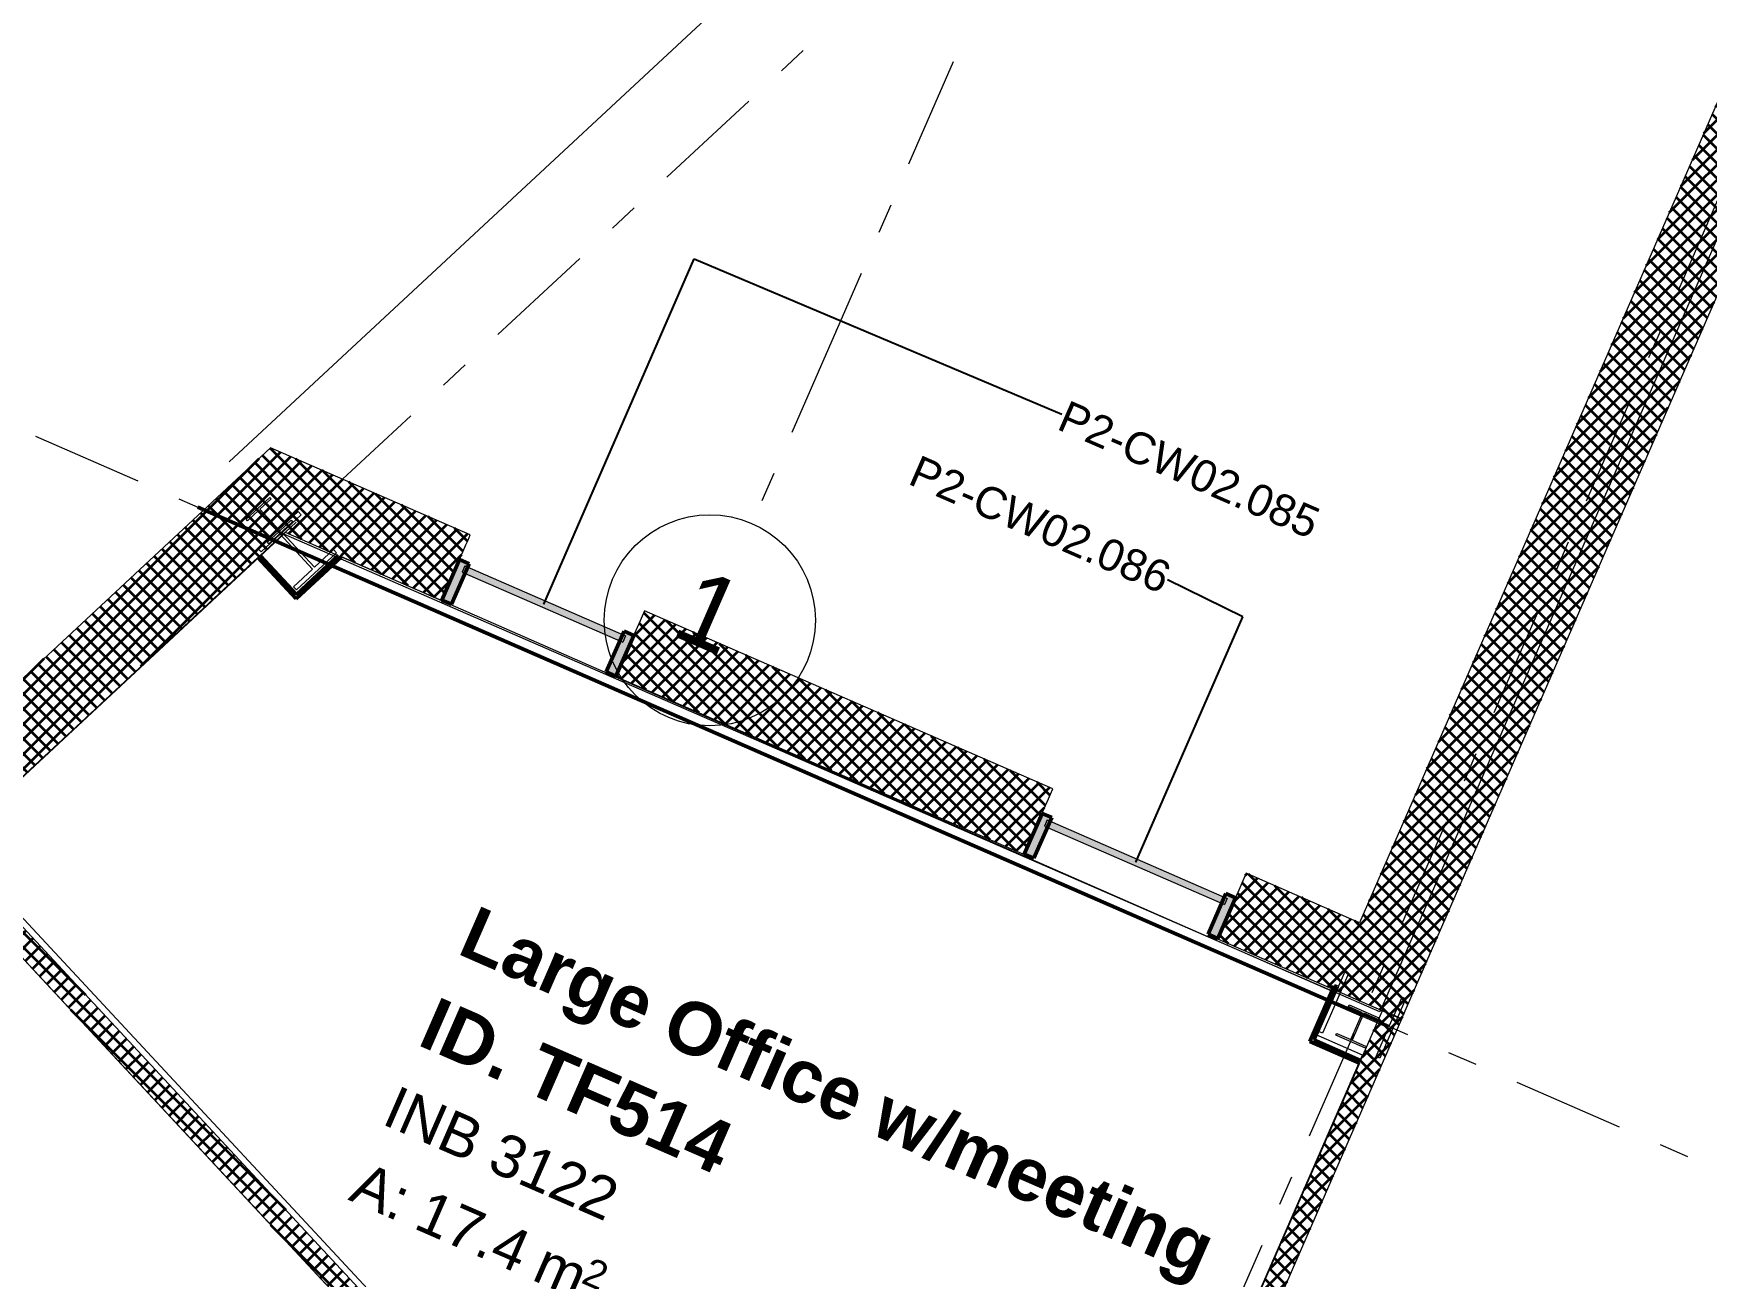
# Model space of a CAD drawing. Header units: millimetres. Extents: x -35034 to 431752, y -71616 to 25069.
# Drawn here: x -4337 to 3589, y -7780 to -1891 of the extents above; entities that cross this region are included whole.
import ezdxf
from ezdxf.enums import TextEntityAlignment as Align

# ---------------------------------------------------------------- set-up
doc = ezdxf.new("R2010")
doc.units = ezdxf.units.MM
doc.header["$MEASUREMENT"] = 0
doc.linetypes.add('Double Dashed', pattern=[1093.611073, 529.166651, -211.666656, 141.111112, -211.666656])
for name, color, linetype in [('A-15-MG_Structural_Grid', 7, 'Continuous'), ('COLUMN.IFC Import', 7, 'Continuous'), ('New_A-15-MG_Structural_Grid_Phase_2', 7, 'Continuous'), ('New_A-20-M_Floor_Slab', 7, 'Continuous'), ('New_A-25-M_Curtain_Wall', 7, 'Continuous'), ('New_A-25-M_Wall_Ext', 7, 'Continuous'), ('New_A-25-M_Wall_Int', 7, 'Continuous'), ('New_A-35-M_FFE-Zone', 7, 'Continuous'), ('New_ArchiCAD Windows', 7, 'Continuous')]:
    doc.layers.add(name, color=color, linetype=linetype)
for name, color, linetype, lineweight, true_color in [('A-15-MG_Structural_Grid_Pen_No__163', 7, 'Continuous', 0, 0x750077), ('A-25-M_Curtain_Wall_Pen_No__46', 7, 'Continuous', 35, 0x444444), ('New_A-15-MG_Structural_Grid_Phase_2_Pen_No__222', 7, 'Continuous', 13, 0x65af33), ('New_A-25-M_Curtain_Wall_Pen_No__27', 7, 'Continuous', 50, 0x2a2a2a), ('New_A-25-M_Wall_Int_Pen_No__27', 7, 'Continuous', 50, 0x2a2a2a), ('New_A-35-M_FFE-Zone_Pen_No__74', 7, 'Continuous', 20, 0x606060)]:
    doc.layers.add(name, color=color, linetype=linetype, lineweight=lineweight, true_color=true_color)
for name, color, linetype, lineweight in [('A-25-M_Curtain_Wall_Pen_No__85', 8, 'Continuous', 20), ('COLUMN.IFC Import_Pen_No__2', 8, 'Continuous', 15), ('New_A-20-M_Floor_Slab_Pen_No__89', 8, 'Continuous', 20), ('New_A-25-M_Curtain_Wall_Pen_No__1', 7, 'Continuous', 13), ('New_A-25-M_Curtain_Wall_Pen_No__155', 5, 'Continuous', 35), ('New_A-25-M_Wall_Ext_Pen_No__1', 7, 'Continuous', 13), ('New_A-25-M_Wall_Ext_Pen_No__155', 5, 'Continuous', 35), ('New_A-25-M_Wall_Int_Pen_No__1', 7, 'Continuous', 13), ('New_A-25-M_Wall_Int_Pen_No__155', 5, 'Continuous', 35), ('New_A-95-P_Drawing_Pen_No__1', 7, 'Continuous', 13), ('New_A-95-P_Drawing_Pen_No__156', 5, 'Continuous', 50), ('New_ArchiCAD Windows_Pen_No__1', 7, 'Continuous', 13), ('New_ArchiCAD Zone Stamps_Pen_No__6', 7, 'Continuous', 35)]:
    doc.layers.add(name, color=color, linetype=linetype, lineweight=lineweight)
doc.styles.add('GENERATED_STYLE_2', font='')
doc.styles.add('GENERATED_STYLE_3', font='')
doc.styles.add('GENERATED_STYLE_4', font='')
doc.styles.get('GENERATED_STYLE_2').set_extended_font_data('Arial', bold=True)
doc.styles.get('GENERATED_STYLE_3').set_extended_font_data('Arial')
doc.styles.get('GENERATED_STYLE_4').set_extended_font_data('Swis721 BT')
doc.linetypes.add('Double Slash', pattern='A,0,[1,EC-MA-00-03-DR-A-00370 Phase 2 Hub Third Floor GA-S2-P201.Shx,S=15.679012,R=0,X=0,Y=0],-1975.555563,0', length=1975.555563)
doc.dimstyles.new('GENERATED_STYLE__2', dxfattribs={"dimtxt": 0.18, "dimasz": 273.6, "dimexe": 0.18, "dimexo": 0.0625, "dimgap": 0.09, "dimtad": 0, "dimtih": 1, "dimtoh": 1, "dimdec": 4, "dimzin": 0, "dimdsep": 46, "dimcen": 0.09, "dimadec": 0, "dimazin": 0, "dimtfac": 1, "dimtdec": 4, "dimtmove": 0, "dimatfit": 3, "dimldrblk": 'ARROWHEAD_5', "dimfxl": 1, "dimtolj": 1, "dimtzin": 0, "dimarcsym": 0})
pattern_1 = [(45, (0, 0), (-35.35534, 35.35534), []), (135, (0, 0), (35.35534, 35.35534), [])]

# ---------------------------------------------------------------- blocks, each defined once
blk = doc.blocks.new('Large Office w_meeting_INB 3121_4_3', base_point=(-5041.7, -9531.7))
at = {"layer": 'New_A-35-M_FFE-Zone_Pen_No__74', "linetype": 'Continuous'}
for p, q in [((-4818.3, -5810), (-7656, -8450.7)), ((-2095.6, -8735.7), (-4818.3, -5810)), ((-7656, -8450.7), (-4934.2, -11375.7)), ((-4934.2, -11375.7), (-2095.6, -8735.7))]:
    blk.add_line(p, q, dxfattribs=at)
at = {"layer": 'New_ArchiCAD Zone Stamps_Pen_No__6'}
for tag, height, style, p in [('ROOM_NAME', 250, 'GENERATED_STYLE_2', (-6311.3, -7781.6)), ('zoneNameLine2', 250, 'GENERATED_STYLE_2', (-6499.7, -8213.7)), ('ROOM_NUMBER', 200, 'GENERATED_STYLE_3', (-6688.2, -8634.4)), ('measuredAreaCode', 200, 'GENERATED_STYLE_3', (-6845.2, -8994.5)), ('DUMMY_649', 200, 'GENERATED_STYLE_3', (-6537.8, -9128.6)), ('DUMMY_650', 200, 'GENERATED_STYLE_3', (-6048.5, -9342)), ('DUMMY_651', 133.3, 'GENERATED_STYLE_3', (-5769.2, -9448.5))]:
    blk.add_attdef(tag, text='', height=height, rotation=336.44041, dxfattribs=dict(at, style=style)).set_placement(p, align=Align.TOP_LEFT)
blk = doc.blocks.new('Large Office w_meeting_INB 3122_6_3', base_point=(-967.3, -7768.2))
at = {"layer": 'New_A-35-M_FFE-Zone_Pen_No__74', "linetype": 'Continuous'}
for p, q in [((-3272.8, -4375.6), (-4723.1, -5721.4)), ((-3092.5, -4569.4), (-3272.8, -4375.6)), ((-2878, -4369.8), (-3092.5, -4569.4)), ((1813.6, -6427.1), (-2878, -4369.8)), ((-4723.1, -5721.4), (-2001.1, -8646.4)), ((1725.6, -6629), (1813.6, -6427.1)), ((1958.3, -6730.5), (1725.6, -6629)), ((917.5, -9123.9), (1958.3, -6730.5)), ((-2001.1, -8646.4), (-1421.2, -8106.8)), ((-1421.2, -8106.8), (917.5, -9123.9))]:
    blk.add_line(p, q, dxfattribs=at)
at = {"layer": 'New_ArchiCAD Zone Stamps_Pen_No__6'}
for tag, height, style, p in [('ROOM_NAME', 250, 'GENERATED_STYLE_2', (-2236.9, -6018.1)), ('zoneNameLine2', 250, 'GENERATED_STYLE_2', (-2425.4, -6450.3)), ('ROOM_NUMBER', 200, 'GENERATED_STYLE_3', (-2613.8, -6871)), ('measuredAreaCode', 200, 'GENERATED_STYLE_3', (-2770.8, -7231.1)), ('DUMMY_649', 200, 'GENERATED_STYLE_3', (-2463.4, -7365.1)), ('DUMMY_650', 200, 'GENERATED_STYLE_3', (-1974.1, -7578.5)), ('DUMMY_651', 133.3, 'GENERATED_STYLE_3', (-1694.8, -7685.1))]:
    blk.add_attdef(tag, text='', height=height, rotation=336.44041, dxfattribs=dict(at, style=style)).set_placement(p, align=Align.TOP_LEFT)
blk = doc.blocks.new('Slab_3_3', base_point=(-21949.4, -20986.7))
at = {"layer": 'New_A-20-M_Floor_Slab_Pen_No__89', "linetype": 'Continuous', "flags": 128}
blk.add_lwpolyline([(19341.1, -30335.3), (2041.7, -22791.9), (9993.6, -4555.7), (6071.3, -2845.4), (6261, -2410.4), (4700.2, -1729.9), (4510.6, -2164.8), (4033.4, -1956.7), (2040.8, -6526.2), (-3151, -4262.3), (-10733.6, -11317.1), (-11116.4, -10905.7), (-21949.5, -20986.6), (-21949.4, -20986.7), (-35033.8, -33162.5)], dxfattribs=at)
blk = doc.blocks.new('Wall_141_3', base_point=(2145.4, -6558.2))
at = {"layer": 'New_A-25-M_Wall_Int_Pen_No__155', "linetype": 'Continuous'}
h = blk.add_hatch(dxfattribs=at)
h.set_pattern_fill('Grid_5x5_Diagonal_0003', color=256, style=0, pattern_type=2)
h.set_pattern_definition(pattern_1)
h.paths.add_polyline_path([(917.5, -9124), (925.3, -9143.7), (926.8, -9147.6), (936.6, -9172.7), (937.2, -9174), (949.6, -9205.6), (950.1, -9206.9), (959.9, -9231.9), (961.5, -9235.8), (969.2, -9255.6), (975.2, -9241.8), (2145.4, -6558.2), (2131.7, -6552.2), (2128.9, -6551), (2111.5, -6543.4), (2088.6, -6533.4), (2070.3, -6525.4), (2067.5, -6524.2), (2053.8, -6518.2)])
at = {"layer": 'New_A-25-M_Wall_Int_Pen_No__1', "linetype": 'Continuous', "flags": 128}
for points in [[(969.2, -9255.6), (2145.4, -6558.2)], [(2053.8, -6518.2), (1950.3, -6755.5)], [(2053.8, -6518.2), (2067.5, -6524.2)], [(2067.5, -6524.2), (2070.3, -6525.4)], [(2070.3, -6525.4), (2088.6, -6533.4)], [(2088.6, -6533.4), (2111.5, -6543.4)], [(2111.5, -6543.4), (2128.9, -6551)], [(2128.9, -6551), (2131.7, -6552.2)], [(2131.7, -6552.2), (2145.4, -6558.2)], [(1944.3, -6769.3), (917.5, -9124)]]:
    blk.add_lwpolyline(points, dxfattribs=at)
blk = doc.blocks.new('Wall_146_3', base_point=(-2096.2, -8735.1))
at = {"layer": 'New_A-25-M_Wall_Int_Pen_No__155', "linetype": 'Continuous'}
h = blk.add_hatch(dxfattribs=at)
h.set_pattern_fill('Grid_5x5_Diagonal_0003', color=256, style=0, pattern_type=2)
h.set_pattern_definition(pattern_1)
h.paths.add_polyline_path([(-4818.2, -5810.1), (-2096.2, -8735.1), (-2085.2, -8724.9), (-2083, -8722.8), (-2036.2, -8679.2), (-2034, -8677.2), (-2023, -8667), (-4745, -5742), (-4756, -5752.2), (-4758.2, -5754.2), (-4805, -5797.8), (-4807.2, -5799.9)])
at = {"layer": 'New_A-25-M_Wall_Int_Pen_No__1', "linetype": 'Continuous', "flags": 128}
for points in [[(-2023, -8667), (-4745, -5742)], [(-4818.2, -5810.1), (-2096.2, -8735.1)]]:
    blk.add_lwpolyline(points, dxfattribs=at)
blk = doc.blocks.new('Wall_148_3', base_point=(-3091.7, -4548.3))
at = {"layer": 'New_A-25-M_Wall_Int_Pen_No__155', "linetype": 'Continuous'}
h = blk.add_hatch(dxfattribs=at)
h.set_pattern_fill('Grid_5x5_Diagonal_0003', color=256, style=0, pattern_type=2)
h.set_pattern_definition(pattern_1)
h.paths.add_polyline_path([(-3092.4, -4569.5), (-2878, -4369.9), (-2893, -4363.4), (-3091.7, -4548.3)])
at = {"layer": 'New_A-25-M_Wall_Int_Pen_No__27', "linetype": 'Continuous', "flags": 128}
for points in [[(-3092.4, -4569.5), (-2878, -4369.9)], [(-2893, -4363.4), (-3091.7, -4548.3)]]:
    blk.add_lwpolyline(points, dxfattribs=at)
blk = doc.blocks.new('Wall_149_3', base_point=(-3091.7, -4548.3))
at = {"layer": 'New_A-25-M_Wall_Int_Pen_No__155', "linetype": 'Continuous'}
h = blk.add_hatch(dxfattribs=at)
h.set_pattern_fill('Grid_5x5_Diagonal_0003', color=256, style=0, pattern_type=2)
h.set_pattern_definition(pattern_1)
h.paths.add_polyline_path([(-3091.7, -4548.3), (-3263.7, -4363.5), (-3274.6, -4373.7), (-3092.4, -4569.5)])
at = {"layer": 'New_A-25-M_Wall_Int_Pen_No__27', "linetype": 'Continuous', "flags": 128}
for points in [[(-3274.6, -4373.7), (-3092.4, -4569.5)], [(-3091.7, -4548.3), (-3263.7, -4363.5)]]:
    blk.add_lwpolyline(points, dxfattribs=at)
blk = doc.blocks.new('Wall_150_3', base_point=(1709.2, -6666.8))
at = {"layer": 'New_A-25-M_Wall_Int_Pen_No__155', "linetype": 'Continuous'}
h = blk.add_hatch(dxfattribs=at)
h.set_pattern_fill('Grid_5x5_Diagonal_0003', color=256, style=0, pattern_type=2)
h.set_pattern_definition(pattern_1)
h.paths.add_polyline_path([(1709.2, -6666.8), (1944.3, -6769.3), (1950.3, -6755.5), (1729, -6659)])
at = {"layer": 'New_A-25-M_Wall_Int_Pen_No__27', "linetype": 'Continuous', "flags": 128}
for points in [[(1709.2, -6666.8), (1944.3, -6769.3)], [(1950.3, -6755.5), (1729, -6659)]]:
    blk.add_lwpolyline(points, dxfattribs=at)
blk = doc.blocks.new('Wall_151_3', base_point=(1709.2, -6666.8))
at = {"layer": 'New_A-25-M_Wall_Int_Pen_No__155', "linetype": 'Continuous'}
h = blk.add_hatch(dxfattribs=at)
h.set_pattern_fill('Grid_5x5_Diagonal_0003', color=256, style=0, pattern_type=2)
h.set_pattern_definition(pattern_1)
h.paths.add_polyline_path([(1729, -6659), (1838.4, -6408), (1824.7, -6402), (1709.2, -6666.8)])
at = {"layer": 'New_A-25-M_Wall_Int_Pen_No__27', "linetype": 'Continuous', "flags": 128}
for points in [[(1824.7, -6402), (1709.2, -6666.8)], [(1729, -6659), (1838.4, -6408)], [(1838.4, -6408), (1824.7, -6402)]]:
    blk.add_lwpolyline(points, dxfattribs=at)
blk = doc.blocks.new('Wall_192_3', base_point=(3768.4, -1922.9))
at = {"layer": 'New_A-25-M_Wall_Ext_Pen_No__155', "linetype": 'Continuous'}
h = blk.add_hatch(dxfattribs=at)
h.set_pattern_fill('Grid_5x5_Diagonal_0003', color=256, style=0, pattern_type=2)
h.set_pattern_definition(pattern_1)
h.paths.add_polyline_path([(3768.4, -1922.9), (1945.5, -6103.4), (1945.9, -6104.3), (1976.1, -6173.4), (2034.8, -6308.1), (2045.4, -6332.4), (2046.5, -6335.1), (2054.4, -6353), (2054.6, -6353.6), (2056.3, -6357.3), (2134.6, -6537.1), (2134.8, -6537.5), (2135.8, -6539.8), (2136.4, -6541.3), (2144.6, -6560), (2150.6, -6546.3), (4103, -2068.8), (4089.3, -2062.8), (4086.5, -2061.6), (3954.5, -2004.1), (3951.8, -2002.9), (3951.3, -2002.7), (3769.1, -1923.2)])
at = {"layer": 'New_A-25-M_Wall_Ext_Pen_No__1', "linetype": 'Continuous', "flags": 128}
for points in [[(3768.4, -1922.9), (1945.5, -6103.4)], [(3768.4, -1922.9), (3769.1, -1923.2)], [(3769.1, -1923.2), (3951.3, -2002.7)], [(3951.3, -2002.7), (3951.8, -2002.9)], [(3951.8, -2002.9), (3954.5, -2004.1)], [(3954.5, -2004.1), (4086.5, -2061.6)], [(2150.6, -6546.3), (4103, -2068.8)], [(4086.5, -2061.6), (4089.3, -2062.8)], [(4089.3, -2062.8), (4103, -2068.8)], [(2144.6, -6560), (2150.6, -6546.3)]]:
    blk.add_lwpolyline(points, dxfattribs=at)
blk = doc.blocks.new('Standard grid marker')
at = {"layer": 'A-15-MG_Structural_Grid_Pen_No__163', "linetype": 'Double Dashed'}
for p, q in [((1000, 0), (29726, 0)), ((29726, 0), (30726, 0))]:
    blk.add_line(p, q, dxfattribs=at)
at = {"layer": 'A-15-MG_Structural_Grid_Pen_No__163', "linetype": 'Continuous'}
blk.add_circle((31226, 0), 500, dxfattribs=at)
at = {"layer": 'A-15-MG_Structural_Grid_Pen_No__163', "linetype": 'Double Dashed'}
blk.add_point((29726, 0), dxfattribs=at)
blk.add_point((29726, 0), dxfattribs=at)
at = {"layer": 'A-15-MG_Structural_Grid_Pen_No__163', "style": 'GENERATED_STYLE_4'}
for tag, p in [('AC_MarkerText_1_0', (-500, 41.2)), ('AC_MarkerText_1_1', (31226, 41.2))]:
    blk.add_attdef(tag, text='', height=350, rotation=90, dxfattribs=at).set_placement(p, align=Align.MIDDLE_CENTER)
blk = doc.blocks.new('Standard grid marker[40]_3', base_point=(3387.7, 1823.7))
at = {"layer": 'New_A-15-MG_Structural_Grid_Phase_2_Pen_No__222', "linetype": 'Double Dashed'}
blk.add_line((1453.1, 23.4), (-32481.8, -31555.5), dxfattribs=at)
at = {"layer": 'New_A-15-MG_Structural_Grid_Phase_2_Pen_No__222', "style": 'GENERATED_STYLE_4'}
blk.add_attdef('AC_MarkerText_1', text='', height=350, rotation=336.44041, dxfattribs=at).set_placement((2844, 3183), align=Align.MIDDLE_CENTER)
blk = doc.blocks.new('Column 25')
at = {"layer": 'COLUMN.IFC Import_Pen_No__2', "linetype": 'Continuous'}
for p, q in [((-76.45, 78.8), (76.45, 78.8)), ((-76.45, 69.4), (-76.45, 78.8)), ((-3.25, 69.4), (-76.45, 69.4)), ((-3.25, -69.4), (-3.25, 69.4)), ((3.25, 69.4), (3.25, -69.4)), ((76.45, 69.4), (3.25, 69.4)), ((76.45, 78.8), (76.45, 69.4)), ((-76.45, -69.4), (-3.25, -69.4)), ((-76.45, -78.8), (-76.45, -69.4)), ((76.45, -78.8), (-76.45, -78.8)), ((3.25, -69.4), (76.45, -69.4)), ((76.45, -69.4), (76.45, -78.8))]:
    blk.add_line(p, q, dxfattribs=at)
blk = doc.blocks.new('Column 48')
at = {"layer": 'COLUMN.IFC Import_Pen_No__2', "linetype": 'Continuous'}
for p, q in [((-76.45, 78.8), (76.45, 78.8)), ((-76.45, 69.4), (-76.45, 78.8)), ((-3.25, 69.4), (-76.45, 69.4)), ((-3.25, -69.4), (-3.25, 69.4)), ((3.25, 69.4), (3.25, -69.4)), ((76.45, 69.4), (3.25, 69.4)), ((76.45, 78.8), (76.45, 69.4)), ((-76.45, -69.4), (-3.25, -69.4)), ((-76.45, -78.8), (-76.45, -69.4)), ((76.45, -78.8), (-76.45, -78.8)), ((3.25, -69.4), (76.45, -69.4)), ((76.45, -69.4), (76.45, -78.8))]:
    blk.add_line(p, q, dxfattribs=at)
blk = doc.blocks.new('Column 73')
at = {"layer": 'COLUMN.IFC Import_Pen_No__2', "linetype": 'Continuous'}
for p, q in [((-153.7, 157.25), (153.7, 157.25)), ((-153.7, 138.55), (-153.7, 157.25)), ((-6, 138.55), (-153.7, 138.55)), ((-6, -138.55), (-6, 138.55)), ((6, 138.55), (6, -138.55)), ((153.7, 138.55), (6, 138.55)), ((153.7, 157.25), (153.7, 138.55)), ((-153.7, -138.55), (-6, -138.55)), ((-153.7, -157.25), (-153.7, -138.55)), ((153.7, -157.25), (-153.7, -157.25)), ((6, -138.55), (153.7, -138.55)), ((153.7, -138.55), (153.7, -157.25))]:
    blk.add_line(p, q, dxfattribs=at)
blk = doc.blocks.new('Column 98')
at = {"layer": 'COLUMN.IFC Import_Pen_No__2', "linetype": 'Continuous'}
for p, q in [((-129.4, 133.35), (129.4, 133.35)), ((-129.4, 112.85), (-129.4, 133.35)), ((-6.4, 112.85), (-129.4, 112.85)), ((-6.4, -112.85), (-6.4, 112.85)), ((6.4, 112.85), (6.4, -112.85)), ((129.4, 112.85), (6.4, 112.85)), ((129.4, 133.35), (129.4, 112.85)), ((-129.4, -112.85), (-6.4, -112.85)), ((-129.4, -133.35), (-129.4, -112.85)), ((129.4, -133.35), (-129.4, -133.35)), ((6.4, -112.85), (129.4, -112.85)), ((129.4, -112.85), (129.4, -133.35))]:
    blk.add_line(p, q, dxfattribs=at)
blk = doc.blocks.new('ARROWHEAD_5')
at = {"color": 0, "linetype": 'Continuous', "lineweight": 0}
blk.add_line((0, 0), (-1, 0), dxfattribs=at)
blk.add_solid([(-1, 0.2679), (0, 0), (-1, -0.2679), (-1, 0.2679)], dxfattribs=at)
blk = doc.blocks.new('Curtain Wall_13_3')
at = {"layer": 'New_A-25-M_Curtain_Wall_Pen_No__155', "linetype": 'Continuous'}
for points in [[(402.7, -5798.3), (486.6, -5605.8), (440.8, -5585.8), (356.8, -5778.3)], [(1273.5, -6178), (1357.4, -5985.5), (1311.6, -5965.5), (1227.6, -6158)]]:
    blk.add_hatch(color=256, dxfattribs=at).paths.add_polyline_path(points)
at = {"layer": 'New_A-25-M_Curtain_Wall_Pen_No__155', "linetype": 'Continuous', "lineweight": 0, "true_color": 0x00003f}
blk.add_hatch(color=178, dxfattribs=at).paths.add_polyline_path([(452.9, -5645.6), (1305.3, -6017.3), (1318.1, -5988), (465.7, -5616.3)])
at = {"layer": 'New_A-25-M_Curtain_Wall_Pen_No__1', "linetype": 'Continuous'}
for p, q in [((465.7, -5616.3), (452.9, -5645.6)), ((465.7, -5616.3), (1318.1, -5988)), ((452.9, -5645.6), (1305.3, -6017.3)), ((1318.1, -5988), (1305.3, -6017.3))]:
    blk.add_line(p, q, dxfattribs=at)
at = {"layer": 'New_A-25-M_Curtain_Wall_Pen_No__27', "linetype": 'Continuous'}
for p, q in [((440.8, -5585.8), (356.8, -5778.3)), ((486.6, -5605.8), (402.7, -5798.3)), ((440.8, -5585.8), (486.6, -5605.8)), ((356.8, -5778.3), (402.7, -5798.3)), ((1311.6, -5965.5), (1227.6, -6158)), ((1357.4, -5985.5), (1273.5, -6178)), ((1311.6, -5965.5), (1357.4, -5985.5)), ((1227.6, -6158), (1273.5, -6178))]:
    blk.add_line(p, q, dxfattribs=at)
blk = doc.blocks.new('Curtain Wall_14_3')
at = {"layer": 'New_A-25-M_Curtain_Wall_Pen_No__155', "linetype": 'Continuous'}
for points in [[(-2356.6, -4595.1), (-2272.7, -4402.6), (-2318.5, -4382.6), (-2402.5, -4575.1)], [(-1577.5, -4934.8), (-1493.5, -4742.3), (-1539.4, -4722.3), (-1623.3, -4914.8)]]:
    blk.add_hatch(color=256, dxfattribs=at).paths.add_polyline_path(points)
at = {"layer": 'New_A-25-M_Curtain_Wall_Pen_No__155', "linetype": 'Continuous', "lineweight": 0, "true_color": 0x00003f}
blk.add_hatch(color=178, dxfattribs=at).paths.add_polyline_path([(-2306.4, -4442.4), (-1545.6, -4774.2), (-1532.8, -4744.8), (-2293.6, -4413.1)])
at = {"layer": 'New_A-25-M_Curtain_Wall_Pen_No__1', "linetype": 'Continuous'}
for p, q in [((-2293.6, -4413.1), (-2306.4, -4442.4)), ((-2293.6, -4413.1), (-1532.8, -4744.8)), ((-2306.4, -4442.4), (-1545.6, -4774.2)), ((-1532.8, -4744.8), (-1545.6, -4774.2))]:
    blk.add_line(p, q, dxfattribs=at)
at = {"layer": 'New_A-25-M_Curtain_Wall_Pen_No__27', "linetype": 'Continuous'}
for p, q in [((-2318.5, -4382.6), (-2402.5, -4575.1)), ((-2272.7, -4402.6), (-2356.6, -4595.1)), ((-2318.5, -4382.6), (-2272.7, -4402.6)), ((-2402.5, -4575.1), (-2356.6, -4595.1)), ((-1539.4, -4722.3), (-1623.3, -4914.8)), ((-1493.5, -4742.3), (-1577.5, -4934.8)), ((-1539.4, -4722.3), (-1493.5, -4742.3)), ((-1623.3, -4914.8), (-1577.5, -4934.8))]:
    blk.add_line(p, q, dxfattribs=at)
blk = doc.blocks.new('Rectangular Window Opening 19[18]_3')
at = {"layer": 'New_ArchiCAD Windows_Pen_No__1', "linetype": 'Continuous'}
for p, q in [((430.7, -5608.7), (470.7, -5517)), ((470.7, -5517), (480.7, -5494.1)), ((480.7, -5494.1), (491.5, -5469.3)), ((362.8, -5764.5), (422.7, -5627)), ((422.7, -5627), (423.5, -5625.2)), ((423.5, -5625.2), (430.7, -5608.7)), ((356, -5780.1), (362, -5766.3)), ((362, -5766.3), (362.8, -5764.5)), ((1387.3, -5916.7), (1347.4, -6008.4)), ((1397.3, -5893.8), (1387.3, -5916.7)), ((1408.1, -5869), (1397.3, -5893.8)), ((1347.4, -6008.4), (1340.2, -6024.9)), ((1339.4, -6026.7), (1279.4, -6164.2)), ((1340.2, -6024.9), (1339.4, -6026.7)), ((1278.6, -6166), (1272.6, -6179.8)), ((1279.4, -6164.2), (1278.6, -6166))]:
    blk.add_line(p, q, dxfattribs=at)
blk = doc.blocks.new('Rectangular Window Opening 19[19]_3')
at = {"layer": 'New_ArchiCAD Windows_Pen_No__1', "linetype": 'Continuous'}
for p, q in [((-2278.5, -4290.9), (-2267.8, -4266.2)), ((-2328.5, -4405.5), (-2288.5, -4313.8)), ((-2288.5, -4313.8), (-2278.5, -4290.9)), ((-2396.5, -4561.3), (-2336.5, -4423.8)), ((-2336.5, -4423.8), (-2335.7, -4422)), ((-2335.7, -4422), (-2328.5, -4405.5)), ((-2403.3, -4576.9), (-2397.3, -4563.2)), ((-2397.3, -4563.2), (-2396.5, -4561.3)), ((-1463.6, -4673.6), (-1503.5, -4765.2)), ((-1453.6, -4650.7), (-1463.6, -4673.6)), ((-1442.8, -4625.9), (-1453.6, -4650.7)), ((-1511.5, -4783.6), (-1571.5, -4921.1)), ((-1510.7, -4781.7), (-1511.5, -4783.6)), ((-1503.5, -4765.2), (-1510.7, -4781.7)), ((-1572.3, -4922.9), (-1578.3, -4936.7)), ((-1571.5, -4921.1), (-1572.3, -4922.9))]:
    blk.add_line(p, q, dxfattribs=at)
blk = doc.blocks.new('Wall_193_3', base_point=(-3348.9, -3979.7))
at = {"layer": 'New_A-25-M_Wall_Ext_Pen_No__155', "linetype": 'Continuous'}
h = blk.add_hatch(dxfattribs=at)
h.set_pattern_fill('Grid_5x5_Diagonal_0003', color=256, style=0, pattern_type=2)
h.set_pattern_definition(pattern_1)
h.paths.add_polyline_path([(-2267.8, -4266.2), (-3213.6, -3853.8), (-3208.1, -3885.6), (-3203.1, -3915.1), (-3183, -4032.9), (-3179.3, -4054.1), (-3178.9, -4056.5), (-3148.7, -4233.3), (-3148.3, -4235.7), (-3145.3, -4253.3), (-2893, -4363.4), (-2881, -4352.2), (-2866, -4358.8), (-2878, -4369.9), (-2403.3, -4576.9), (-2397.3, -4563.2), (-2396.5, -4561.3), (-2336.5, -4423.8), (-2335.7, -4422), (-2328.5, -4405.5), (-2288.5, -4313.8), (-2278.5, -4290.9)])
h = blk.add_hatch(dxfattribs=at)
h.set_pattern_fill('Grid_5x5_Diagonal_0003', color=256, style=0, pattern_type=2)
h.set_pattern_definition(pattern_1)
h.paths.add_polyline_path([(-2893, -4363.4), (-2878, -4369.9), (-2866, -4358.8), (-2881, -4352.2)])
h = blk.add_hatch(dxfattribs=at)
h.set_pattern_fill('Grid_5x5_Diagonal_0003', color=256, style=0, pattern_type=2)
h.set_pattern_definition(pattern_1)
h.paths.add_polyline_path([(-1572.3, -4922.9), (-1578.3, -4936.7), (356, -5780.1), (362, -5766.3), (362.8, -5764.5), (422.7, -5627), (423.5, -5625.2), (430.7, -5608.7), (470.7, -5517), (480.7, -5494.1), (491.5, -5469.3), (-1442.8, -4625.9), (-1453.6, -4650.7), (-1463.6, -4673.6), (-1503.5, -4765.2), (-1510.7, -4781.7), (-1511.5, -4783.6), (-1571.5, -4921.1)])
h = blk.add_hatch(dxfattribs=at)
h.set_pattern_fill('Grid_5x5_Diagonal_0003', color=256, style=0, pattern_type=2)
h.set_pattern_definition(pattern_1)
h.paths.add_polyline_path([(1278.6, -6166), (1272.6, -6179.8), (2130.9, -6554), (2144.6, -6560), (2136.4, -6541.3), (2135.8, -6539.8), (2134.8, -6537.5), (2134.6, -6537.1), (2056.3, -6357.3), (2046.5, -6335.1), (2045.4, -6332.4), (2034.8, -6308.1), (1976.1, -6173.4), (1961.4, -6139.8), (1945.9, -6104.3), (1945.5, -6103.4), (1408.1, -5869), (1397.3, -5893.8), (1387.3, -5916.7), (1347.4, -6008.4), (1340.2, -6024.9), (1339.4, -6026.7), (1279.4, -6164.2)])
at = {"layer": 'New_A-25-M_Wall_Ext_Pen_No__1', "linetype": 'Continuous', "flags": 128}
for points in [[(-2267.8, -4266.2), (-3213.6, -3853.8)], [(-3145.3, -4253.3), (-2893, -4363.4)], [(-2878, -4369.9), (-2403.3, -4576.9)], [(491.5, -5469.3), (-1442.8, -4625.9)], [(-1578.3, -4936.7), (356, -5780.1)], [(1945.5, -6103.4), (1408.1, -5869)], [(1272.6, -6179.8), (2144.6, -6560)]]:
    blk.add_lwpolyline(points, dxfattribs=at)
at = {"layer": 'New_ArchiCAD Windows', "color": 251, "linetype": 'Continuous', "lineweight": 20, "true_color": 0x606060}
for name in ['Rectangular Window Opening 19[19]_3', 'Rectangular Window Opening 19[18]_3']:
    blk.add_blockref(name, (0, 0), dxfattribs=at)
blk = doc.blocks.new('Rectangular Window Opening 19[20]_3')
at = {"layer": 'New_ArchiCAD Windows_Pen_No__1', "linetype": 'Continuous'}
for p, q in [((-8101.1, -8402), (-8082.7, -8421.7)), ((-8082.7, -8421.7), (-8065.7, -8440)), ((-8065.7, -8440), (-7997.5, -8513.2)), ((-7997.5, -8513.2), (-7985.3, -8526.4)), ((-7985.3, -8526.4), (-7983.9, -8527.9)), ((-7983.9, -8527.9), (-7881.7, -8637.7)), ((-7881.7, -8637.7), (-7880.4, -8639.1)), ((-7880.4, -8639.1), (-7870.2, -8650.1)), ((-8741.6, -9034.8), (-8760, -9015.1)), ((-8724.5, -9053.1), (-8741.6, -9034.8)), ((-8656.4, -9126.3), (-8724.5, -9053.1)), ((-8644.1, -9139.5), (-8656.4, -9126.3)), ((-8642.8, -9141), (-8644.1, -9139.5)), ((-8540.6, -9250.8), (-8642.8, -9141)), ((-8539.2, -9252.3), (-8540.6, -9250.8)), ((-8529, -9263.2), (-8539.2, -9252.3))]:
    blk.add_line(p, q, dxfattribs=at)
blk = doc.blocks.new('Rectangular Window Opening 19[21]_3')
at = {"layer": 'New_ArchiCAD Windows_Pen_No__1', "linetype": 'Continuous'}
for p, q in [((-5096, -5605.5), (-5077.6, -5625.2)), ((-5077.6, -5625.2), (-5060.5, -5643.5)), ((-5060.5, -5643.5), (-4992.4, -5716.8)), ((-4992.4, -5716.8), (-4980.2, -5729.9)), ((-4980.2, -5729.9), (-4978.8, -5731.4)), ((-4978.8, -5731.4), (-4876.6, -5841.2)), ((-4876.6, -5841.2), (-4875.3, -5842.7)), ((-4875.3, -5842.7), (-4865, -5853.7)), ((-6571, -7015), (-6589.4, -6995.2)), ((-6554, -7033.3), (-6571, -7015)), ((-6485.8, -7106.5), (-6554, -7033.3)), ((-6473.6, -7119.7), (-6485.8, -7106.5)), ((-6472.2, -7121.1), (-6473.6, -7119.7)), ((-6370, -7230.9), (-6472.2, -7121.1)), ((-6368.7, -7232.4), (-6370, -7230.9)), ((-6358.4, -7243.4), (-6368.7, -7232.4))]:
    blk.add_line(p, q, dxfattribs=at)
blk = doc.blocks.new('Rectangular Window Opening 19[22]_3')
at = {"layer": 'New_ArchiCAD Windows_Pen_No__1', "linetype": 'Continuous'}
for p, q in [((-9726.4, -9914.4), (-9708, -9934.2)), ((-9708, -9934.2), (-9691, -9952.5)), ((-9691, -9952.5), (-9622.8, -10025.7)), ((-9622.8, -10025.7), (-9610.6, -10038.9)), ((-9610.6, -10038.9), (-9609.2, -10040.3)), ((-9609.2, -10040.3), (-9507, -10150.1)), ((-9507, -10150.1), (-9505.7, -10151.6)), ((-9505.7, -10151.6), (-9495.5, -10162.6)), ((-10147.2, -10342.9), (-10165.6, -10323.2)), ((-10130.2, -10361.2), (-10147.2, -10342.9)), ((-10062.1, -10434.4), (-10130.2, -10361.2)), ((-10049.8, -10447.6), (-10062.1, -10434.4)), ((-10048.5, -10449.1), (-10049.8, -10447.6)), ((-9946.3, -10558.9), (-10048.5, -10449.1)), ((-9944.9, -10560.4), (-9946.3, -10558.9)), ((-9934.7, -10571.3), (-9944.9, -10560.4))]:
    blk.add_line(p, q, dxfattribs=at)
blk = doc.blocks.new('Wall_194_3', base_point=(-3348.9, -3979.7))
at = {"layer": 'New_A-25-M_Wall_Ext_Pen_No__155', "linetype": 'Continuous'}
h = blk.add_hatch(dxfattribs=at)
h.set_pattern_fill('Grid_5x5_Diagonal_0003', color=256, style=0, pattern_type=2)
h.set_pattern_definition(pattern_1)
h.paths.add_polyline_path([(-5096, -5605.5), (-5077.6, -5625.2), (-5060.5, -5643.5), (-4992.4, -5716.8), (-4980.2, -5729.9), (-4978.8, -5731.4), (-4876.6, -5841.2), (-4875.3, -5842.7), (-4865, -5853.7), (-4818.2, -5810.1), (-4807.2, -5799.9), (-4805, -5797.8), (-4758.2, -5754.2), (-4756, -5752.2), (-4745, -5742), (-3274.6, -4373.7), (-3284.9, -4362.7), (-3273.9, -4352.5), (-3263.7, -4363.5), (-3145.3, -4253.3), (-3148.3, -4235.7), (-3148.7, -4233.3), (-3178.9, -4056.5), (-3179.3, -4054.1), (-3183, -4032.9), (-3203.1, -3915.1), (-3208.1, -3885.6), (-3213.6, -3853.8)])
h = blk.add_hatch(dxfattribs=at)
h.set_pattern_fill('Grid_5x5_Diagonal_0003', color=256, style=0, pattern_type=2)
h.set_pattern_definition(pattern_1)
h.paths.add_polyline_path([(-3274.6, -4373.7), (-3263.7, -4363.5), (-3273.9, -4352.5), (-3284.9, -4362.7)])
h = blk.add_hatch(dxfattribs=at)
h.set_pattern_fill('Grid_5x5_Diagonal_0003', color=256, style=0, pattern_type=2)
h.set_pattern_definition(pattern_1)
h.paths.add_polyline_path([(-8101.1, -8402), (-8082.7, -8421.7), (-8065.7, -8440), (-7997.5, -8513.2), (-7985.3, -8526.4), (-7983.9, -8527.9), (-7881.7, -8637.7), (-7880.4, -8639.1), (-7870.2, -8650.1), (-7746.8, -8535.3), (-7735.8, -8525.1), (-7735, -8524.4), (-7667.7, -8461.7), (-7667, -8461), (-7656, -8450.8), (-6358.4, -7243.4), (-6368.7, -7232.4), (-6370, -7230.9), (-6472.2, -7121.1), (-6473.6, -7119.7), (-6485.8, -7106.5), (-6554, -7033.3), (-6571, -7015), (-6589.4, -6995.2)])
h = blk.add_hatch(dxfattribs=at)
h.set_pattern_fill('Grid_5x5_Diagonal_0003', color=256, style=0, pattern_type=2)
h.set_pattern_definition(pattern_1)
h.paths.add_polyline_path([(-9726.4, -9914.4), (-9708, -9934.2), (-9691, -9952.5), (-9622.8, -10025.7), (-9610.6, -10038.9), (-9609.2, -10040.3), (-9507, -10150.1), (-9505.7, -10151.6), (-9495.5, -10162.6), (-9471.5, -10140.3), (-9460.5, -10130.1), (-9458.3, -10128), (-9411.5, -10084.4), (-9409.3, -10082.4), (-9398.3, -10072.2), (-8529, -9263.2), (-8539.2, -9252.3), (-8540.6, -9250.8), (-8642.8, -9141), (-8644.1, -9139.5), (-8656.4, -9126.3), (-8724.5, -9053.1), (-8741.6, -9034.8), (-8760, -9015.1)])
h = blk.add_hatch(dxfattribs=at)
h.set_pattern_fill('Grid_5x5_Diagonal_0003', color=256, style=0, pattern_type=2)
h.set_pattern_definition(pattern_1)
h.paths.add_polyline_path([(-10165.6, -10323.2), (-10929.1, -11033.6), (-10910.7, -11053.4), (-10893.7, -11071.7), (-10825.5, -11144.9), (-10813.3, -11158.1), (-10811.9, -11159.5), (-10709.7, -11269.3), (-10708.4, -11270.8), (-10698.2, -11281.8), (-9934.7, -10571.3), (-9944.9, -10560.4), (-9946.3, -10558.9), (-10048.5, -10449.1), (-10049.8, -10447.6), (-10062.1, -10434.4), (-10130.2, -10361.2), (-10147.2, -10342.9)])
at = {"layer": 'New_A-25-M_Wall_Ext_Pen_No__1', "linetype": 'Continuous', "flags": 128}
for points in [[(-3213.6, -3853.8), (-5096, -5605.5)], [(-3263.7, -4363.5), (-3145.3, -4253.3)], [(-4745, -5742), (-3274.6, -4373.7)], [(-4865, -5853.7), (-4818.2, -5810.1)], [(-6589.4, -6995.2), (-8101.1, -8402)], [(-7656, -8450.8), (-6358.4, -7243.4)], [(-7870.2, -8650.1), (-7746.8, -8535.3)], [(-8760, -9015.1), (-9726.4, -9914.4)], [(-9398.3, -10072.2), (-8529, -9263.2)], [(-9495.5, -10162.6), (-9471.5, -10140.3)], [(-10165.6, -10323.2), (-10929.1, -11033.6)], [(-10698.2, -11281.8), (-9934.7, -10571.3)]]:
    blk.add_lwpolyline(points, dxfattribs=at)
at = {"layer": 'New_ArchiCAD Windows', "color": 251, "linetype": 'Continuous', "lineweight": 20, "true_color": 0x606060}
for name in ['Rectangular Window Opening 19[21]_3', 'Rectangular Window Opening 19[20]_3', 'Rectangular Window Opening 19[22]_3']:
    blk.add_blockref(name, (0, 0), dxfattribs=at)
blk = doc.blocks.new('Standard grid marker[48]_3', base_point=(-9543.7, -32918))
at = {"layer": 'New_A-15-MG_Structural_Grid_Phase_2_Pen_No__222', "linetype": 'Double Dashed'}
blk.add_line((-8782.2, -31171.8), (5398, 1348), dxfattribs=at)
at = {"layer": 'New_A-15-MG_Structural_Grid_Phase_2_Pen_No__222', "style": 'GENERATED_STYLE_4'}
for tag, p in [('AC_MarkerText_1_1', (5529.7, 3955.5)), ('AC_MarkerText_1_0', (-10573.1, -32973.4))]:
    blk.add_attdef(tag, text='', height=350, rotation=336.44041, dxfattribs=at).set_placement(p, align=Align.MIDDLE_CENTER)
blk = doc.blocks.new('Standard grid marker[49]_3', base_point=(18901.3, -13928.7))
at = {"layer": 'New_A-15-MG_Structural_Grid_Phase_2_Pen_No__222', "linetype": 'Double Dashed'}
blk.add_line((16208.4, -12754.5), (-8504.1, -1978.6), dxfattribs=at)
at = {"layer": 'New_A-15-MG_Structural_Grid_Phase_2_Pen_No__222', "style": 'GENERATED_STYLE_4'}
for tag, p in [('AC_MarkerText_1_1', (-11655.4, -561.1)), ('AC_MarkerText_1_0', (19359.6, -14085.2))]:
    blk.add_attdef(tag, text='', height=350, rotation=336.44041, dxfattribs=at).set_placement(p, align=Align.MIDDLE_CENTER)

msp = doc.modelspace()

# ---------------------------------------------------------------- linework, layer by layer
at = {"layer": 'New_A-95-P_Drawing_Pen_No__1', "linetype": 'Continuous'}
msp.add_line((-3409.4, -3919.9), (404.1, -374.2), dxfattribs=at)
at = {"layer": 'New_A-95-P_Drawing_Pen_No__156', "linetype": 'Double Slash', "flags": 128}
msp.add_lwpolyline([(1958.2, -6540.7), (-3557.9, -4135.4)], dxfattribs=at)

# ---------------------------------------------------------------- block references
at = {"layer": 'A-15-MG_Structural_Grid', "color": 8, "linetype": 'Continuous', "lineweight": 15}
ref = msp.add_blockref('Standard grid marker', (11348.2, 23952.4), dxfattribs=dict(at, zscale=1000, rotation=246.440411583993))
ref.add_attrib('AC_MarkerText_1_1', '1', dxfattribs={"layer": 'A-15-MG_Structural_Grid_Pen_No__163', "color": 216, "true_color": 0x750077, "height": 350, "rotation": 336.44041, "style": 'GENERATED_STYLE_4'}).set_placement((-1132.9, -4629.5), align=Align.MIDDLE_CENTER)
at = {"layer": 'COLUMN.IFC Import', "linetype": 'Continuous', "zscale": 1000}
for name, p, rotation in [('Column 48', (-3219.9, -4198.1), 42.93888217509532), ('Column 98', (-3087, -4341.2), 42.940411571261), ('Column 73', (1958.2, -6541.1), 66.44041158398767), ('Column 25', (1934.7, -6595.1), 156.4404115839877)]:
    msp.add_blockref(name, p, dxfattribs=dict(at, rotation=rotation))
at = {"layer": 'New_A-15-MG_Structural_Grid_Phase_2', "color": 8, "linetype": 'Continuous', "lineweight": 15}
for name, p in [('Standard grid marker[48]_3', (-9543.7, -32918)), ('Standard grid marker[40]_3', (3387.7, 1823.7)), ('Standard grid marker[49]_3', (18901.3, -13928.7))]:
    msp.add_blockref(name, p, dxfattribs=at)
at = {"layer": 'New_A-20-M_Floor_Slab', "color": 8, "linetype": 'Continuous', "lineweight": 20}
msp.add_blockref('Slab_3_3', (-21949.4, -20986.7), dxfattribs=at)
at = {"layer": 'New_A-25-M_Curtain_Wall', "linetype": 'Continuous', "lineweight": 0}
for name in ['Curtain Wall_14_3', 'Curtain Wall_13_3']:
    msp.add_blockref(name, (0, 0), dxfattribs=at)
at = {"layer": 'New_A-25-M_Wall_Ext', "color": 250, "lineweight": 50, "true_color": 0x2a2a2a}
for name, p in [('Wall_192_3', (3768.4, -1922.9)), ('Wall_194_3', (-3348.9, -3979.7)), ('Wall_193_3', (-3348.9, -3979.7))]:
    msp.add_blockref(name, p, dxfattribs=at)
at = {"layer": 'New_A-25-M_Wall_Int', "color": 250, "lineweight": 50, "true_color": 0x2a2a2a}
for name, p in [('Wall_149_3', (-3091.7, -4548.3)), ('Wall_148_3', (-3091.7, -4548.3)), ('Wall_146_3', (-2096.2, -8735.1)), ('Wall_151_3', (1709.2, -6666.8)), ('Wall_141_3', (2145.4, -6558.2)), ('Wall_150_3', (1709.2, -6666.8))]:
    msp.add_blockref(name, p, dxfattribs=at)
at = {"layer": 'New_A-35-M_FFE-Zone', "linetype": 'Continuous'}
ref = msp.add_blockref('Large Office w_meeting_INB 3122_6_3', (-967.3, -7768.2), dxfattribs=at)
ref.add_attrib('ROOM_NAME', 'Large Office w/meeting', dxfattribs={"layer": 'New_ArchiCAD Zone Stamps_Pen_No__6', "color": 7, "height": 250, "rotation": 336.44041, "style": 'GENERATED_STYLE_2'}).set_placement((-2236.9, -6018.1), align=Align.TOP_LEFT)
ref.add_attrib('ROOM_NUMBER', 'INB 3122', dxfattribs={"layer": 'New_ArchiCAD Zone Stamps_Pen_No__6', "color": 7, "height": 200, "rotation": 336.44041, "style": 'GENERATED_STYLE_3'}).set_placement((-2613.8, -6871), align=Align.TOP_LEFT)
ref.add_attrib('zoneNameLine2', 'ID. TF514', dxfattribs={"layer": 'New_ArchiCAD Zone Stamps_Pen_No__6', "color": 7, "height": 250, "rotation": 336.44041, "style": 'GENERATED_STYLE_2'}).set_placement((-2425.4, -6450.3), align=Align.TOP_LEFT)
ref.add_attrib('measuredAreaCode', 'A: ', dxfattribs={"layer": 'New_ArchiCAD Zone Stamps_Pen_No__6', "color": 7, "height": 200, "rotation": 336.44041, "style": 'GENERATED_STYLE_3'}).set_placement((-2770.8, -7231.1), align=Align.TOP_LEFT)
ref.add_attrib('DUMMY_649', '17.4', dxfattribs={"layer": 'New_ArchiCAD Zone Stamps_Pen_No__6', "color": 7, "height": 200, "rotation": 336.44041, "style": 'GENERATED_STYLE_3'}).set_placement((-2463.4, -7365.1), align=Align.TOP_LEFT)
ref.add_attrib('DUMMY_650', ' m', dxfattribs={"layer": 'New_ArchiCAD Zone Stamps_Pen_No__6', "color": 7, "height": 200, "rotation": 336.44041, "style": 'GENERATED_STYLE_3'}).set_placement((-1974.1, -7578.5), align=Align.TOP_LEFT)
ref.add_attrib('DUMMY_651', '2', dxfattribs={"layer": 'New_ArchiCAD Zone Stamps_Pen_No__6', "color": 7, "height": 133.3, "rotation": 336.44041, "style": 'GENERATED_STYLE_3'}).set_placement((-1694.8, -7685.1), align=Align.TOP_LEFT)
ref = msp.add_blockref('Large Office w_meeting_INB 3121_4_3', (-5041.7, -9531.7), dxfattribs=at)
ref.add_attrib('ROOM_NAME', 'Large Office w/meeting', dxfattribs={"layer": 'New_ArchiCAD Zone Stamps_Pen_No__6', "color": 7, "height": 250, "rotation": 336.44041, "style": 'GENERATED_STYLE_2'}).set_placement((-6311.3, -7781.6), align=Align.TOP_LEFT)
ref.add_attrib('ROOM_NUMBER', 'INB 3121', dxfattribs={"layer": 'New_ArchiCAD Zone Stamps_Pen_No__6', "color": 7, "height": 200, "rotation": 336.44041, "style": 'GENERATED_STYLE_3'}).set_placement((-6688.2, -8634.4), align=Align.TOP_LEFT)
ref.add_attrib('zoneNameLine2', 'ID. TF515', dxfattribs={"layer": 'New_ArchiCAD Zone Stamps_Pen_No__6', "color": 7, "height": 250, "rotation": 336.44041, "style": 'GENERATED_STYLE_2'}).set_placement((-6499.7, -8213.7), align=Align.TOP_LEFT)
ref.add_attrib('measuredAreaCode', 'A: ', dxfattribs={"layer": 'New_ArchiCAD Zone Stamps_Pen_No__6', "color": 7, "height": 200, "rotation": 336.44041, "style": 'GENERATED_STYLE_3'}).set_placement((-6845.2, -8994.5), align=Align.TOP_LEFT)
ref.add_attrib('DUMMY_649', '15.5', dxfattribs={"layer": 'New_ArchiCAD Zone Stamps_Pen_No__6', "color": 7, "height": 200, "rotation": 336.44041, "style": 'GENERATED_STYLE_3'}).set_placement((-6537.8, -9128.6), align=Align.TOP_LEFT)
ref.add_attrib('DUMMY_650', ' m', dxfattribs={"layer": 'New_ArchiCAD Zone Stamps_Pen_No__6', "color": 7, "height": 200, "rotation": 336.44041, "style": 'GENERATED_STYLE_3'}).set_placement((-6048.5, -9342), align=Align.TOP_LEFT)
ref.add_attrib('DUMMY_651', '2', dxfattribs={"layer": 'New_ArchiCAD Zone Stamps_Pen_No__6', "color": 7, "height": 133.3, "rotation": 336.44041, "style": 'GENERATED_STYLE_3'}).set_placement((-5769.2, -9448.5), align=Align.TOP_LEFT)

# ---------------------------------------------------------------- texts
at = {"layer": 'A-25-M_Curtain_Wall_Pen_No__46', "linetype": 'Continuous', "char_height": 150, "rotation": 336.49416, "style": 'GENERATED_STYLE_4'}
for s, insert, attachment_point in [('\\A1;{\\fSwis721 BT|b0|i0|c0|p34;P2-CW02.085}', (534.2, -3694.9), 4), ('\\A1;{\\fSwis721 BT|b0|i0|c0|p34;P2-CW02.086}', (1035.8, -4479.1), 6)]:
    msp.add_mtext(s, dxfattribs=dict(at, insert=insert, attachment_point=attachment_point))

# ---------------------------------------------------------------- leaders
at = {"layer": 'A-25-M_Curtain_Wall_Pen_No__85', "linetype": 'Continuous', "annotation_type": 0, "has_hookline": 1, "text_width": 1535.7, "horizontal_direction": (0.917019, -0.398843, 0)}
for points, hookline_direction in [([(-1919.6, -4593.6), (-1206.4, -2958), (534.1, -3694.8)], 0), ([(885.5, -5816.8), (1392.4, -4654.4), (1035.8, -4479.1)], 1)]:
    msp.add_leader(points, dimstyle='GENERATED_STYLE__2', dxfattribs=dict(at, hookline_direction=hookline_direction))

doc.saveas('drawing.dxf')
